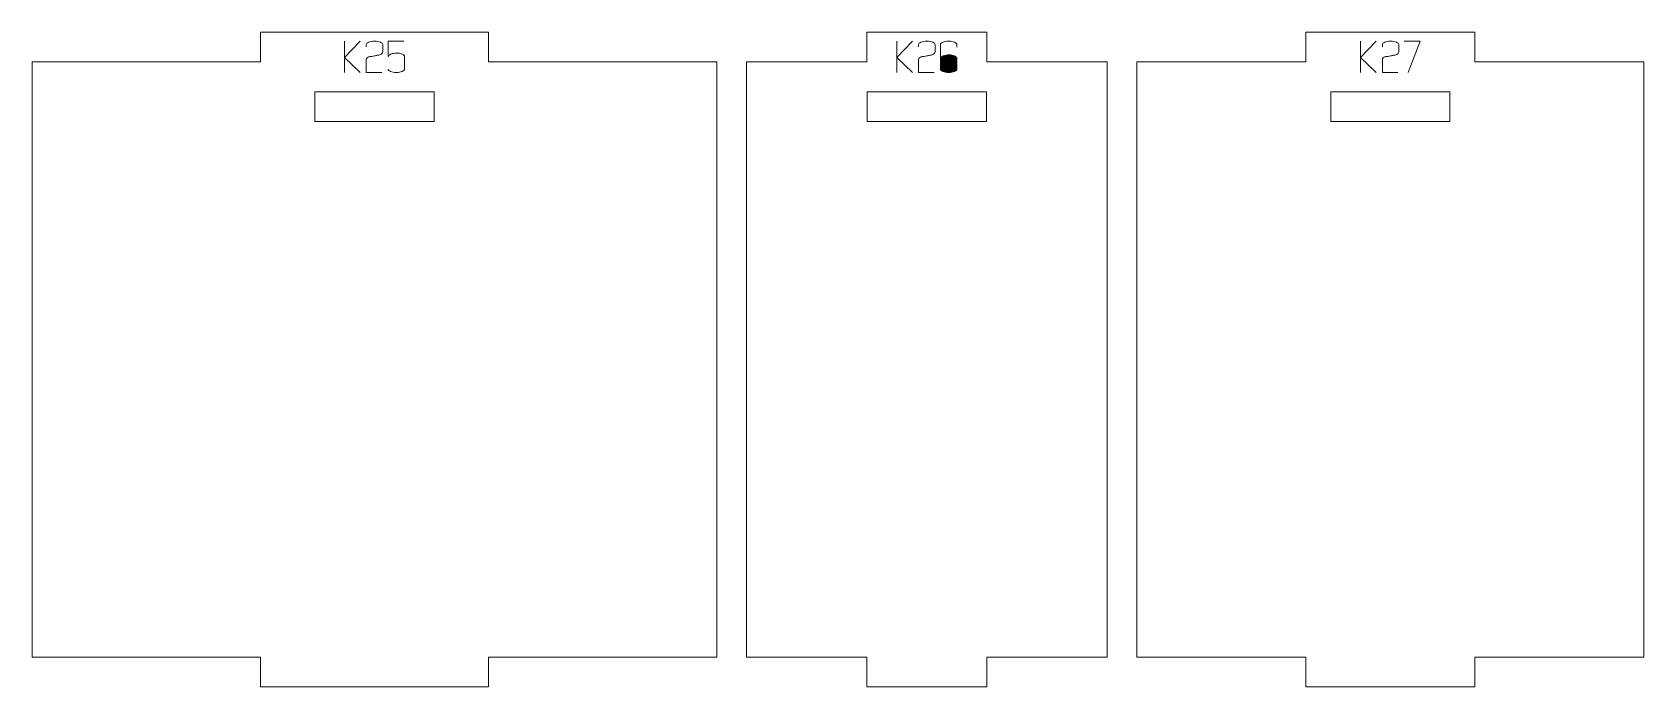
# Model space of a CAD drawing. Header units: centimetres. Extents: x -250 to 250, y -508 to 508.
# Drawn here: x -79.85 to -63.61, y -341.29 to -334.69 of the extents above; entities that cross this region are included whole.
import ezdxf

# ---------------------------------------------------------------- set-up
doc = ezdxf.new("R2010")
doc.units = ezdxf.units.CM
doc.header["$MEASUREMENT"] = 0
doc.layers.add('Capa 1', color=7, linetype='Continuous')

msp = doc.modelspace()

# ---------------------------------------------------------------- hatches: boundary and pattern name
at = {"layer": 'Capa 1', "true_color": 0x3e4095}
h = msp.add_hatch(color=175, dxfattribs=at)
edge = h.paths.add_edge_path()
edge.add_spline(control_points=[(-76.54874, -335.09462), (-76.54874, -335.09462), (-76.70742, -334.94282), (-76.70742, -334.94282), (-76.70742, -334.94282), (-76.70742, -335.09462), (-76.70742, -335.09462), (-76.70742, -335.09462), (-76.70742, -334.77818), (-76.70742, -334.77818), (-76.70742, -334.77818), (-76.70742, -334.94282), (-76.70742, -334.94282), (-76.70742, -334.94282), (-76.54874, -334.77818), (-76.54874, -334.77818), (-76.54874, -334.77818), (-76.70742, -334.94282), (-76.70742, -334.94282), (-76.70742, -334.94282), (-76.54874, -335.09462), (-76.54874, -335.09462)], knot_values=[0, 0, 0, 0, 0.14285714, 0.14285714, 0.14285714, 0.28571429, 0.28571429, 0.28571429, 0.42857143, 0.42857143, 0.42857143, 0.57142857, 0.57142857, 0.57142857, 0.71428571, 0.71428571, 0.71428571, 0.85714286, 0.85714286, 0.85714286, 1, 1, 1, 1], degree=3, periodic=1)
h = msp.add_hatch(color=175, dxfattribs=at)
edge = h.paths.add_edge_path()
edge.add_spline(control_points=[(-76.48775, -335.09462), (-76.48775, -335.09462), (-76.48775, -334.96208), (-76.48775, -334.96208), (-76.48683, -334.95016), (-76.47598, -334.94099), (-76.45519, -334.93457), (-76.44663, -334.93395), (-76.43845, -334.93296), (-76.43065, -334.93158), (-76.42286, -334.93021), (-76.41498, -334.92876), (-76.40703, -334.92723), (-76.39236, -334.92478), (-76.38112, -334.92279), (-76.37333, -334.92127), (-76.36553, -334.91974), (-76.35796, -334.91775), (-76.35062, -334.9153), (-76.33167, -334.90827), (-76.32219, -334.89925), (-76.32219, -334.88825), (-76.32219, -334.88825), (-76.32219, -334.81349), (-76.32219, -334.81349), (-76.32219, -334.80371), (-76.33006, -334.79538), (-76.34581, -334.7885), (-76.36155, -334.78162), (-76.3812, -334.77818), (-76.40474, -334.77818), (-76.42828, -334.77818), (-76.44793, -334.78162), (-76.46367, -334.7885), (-76.47942, -334.79538), (-76.48729, -334.80371), (-76.48729, -334.81349), (-76.48729, -334.81349), (-76.48729, -334.83596), (-76.48729, -334.83596), (-76.48729, -334.83596), (-76.48729, -334.81349), (-76.48729, -334.81349), (-76.48729, -334.80371), (-76.47942, -334.79538), (-76.46367, -334.7885), (-76.44793, -334.78162), (-76.42828, -334.77818), (-76.40474, -334.77818), (-76.3812, -334.77818), (-76.36155, -334.78162), (-76.34581, -334.7885), (-76.33006, -334.79538), (-76.32219, -334.80371), (-76.32219, -334.81349), (-76.32219, -334.81349), (-76.32219, -334.88825), (-76.32219, -334.88825), (-76.32219, -334.89925), (-76.33167, -334.90827), (-76.35062, -334.9153), (-76.35796, -334.91775), (-76.36553, -334.91974), (-76.37333, -334.92127), (-76.38112, -334.92279), (-76.39236, -334.92478), (-76.40703, -334.92723), (-76.41498, -334.92876), (-76.42286, -334.93021), (-76.43065, -334.93158), (-76.43845, -334.93296), (-76.44663, -334.93395), (-76.45519, -334.93457), (-76.47598, -334.94099), (-76.48683, -334.95016), (-76.48775, -334.96208), (-76.48775, -334.96208), (-76.48775, -335.09462), (-76.48775, -335.09462), (-76.48775, -335.09462), (-76.3309, -335.09462), (-76.3309, -335.09462), (-76.3309, -335.09462), (-76.48775, -335.09462), (-76.48775, -335.09462)], knot_values=[0, 0, 0, 0, 0.03571429, 0.03571429, 0.03571429, 0.07142857, 0.07142857, 0.07142857, 0.10714286, 0.10714286, 0.10714286, 0.14285714, 0.14285714, 0.14285714, 0.17857143, 0.17857143, 0.17857143, 0.21428571, 0.21428571, 0.21428571, 0.25, 0.25, 0.25, 0.28571429, 0.28571429, 0.28571429, 0.32142857, 0.32142857, 0.32142857, 0.35714286, 0.35714286, 0.35714286, 0.39285714, 0.39285714, 0.39285714, 0.42857143, 0.42857143, 0.42857143, 0.46428571, 0.46428571, 0.46428571, 0.5, 0.5, 0.5, 0.53571429, 0.53571429, 0.53571429, 0.57142857, 0.57142857, 0.57142857, 0.60714286, 0.60714286, 0.60714286, 0.64285714, 0.64285714, 0.64285714, 0.67857143, 0.67857143, 0.67857143, 0.71428571, 0.71428571, 0.71428571, 0.75, 0.75, 0.75, 0.78571429, 0.78571429, 0.78571429, 0.82142857, 0.82142857, 0.82142857, 0.85714286, 0.85714286, 0.85714286, 0.89285714, 0.89285714, 0.89285714, 0.92857143, 0.92857143, 0.92857143, 0.96428571, 0.96428571, 0.96428571, 1, 1, 1, 1], degree=3, periodic=1)
h = msp.add_hatch(color=175, dxfattribs=at)
edge = h.paths.add_edge_path()
edge.add_spline(control_points=[(-76.18461, -335.09462), (-76.20815, -335.09462), (-76.2278, -335.09118), (-76.24354, -335.0843), (-76.25929, -335.07742), (-76.26716, -335.06909), (-76.26716, -335.05931), (-76.26716, -335.06909), (-76.25929, -335.07742), (-76.24354, -335.0843), (-76.2278, -335.09118), (-76.20815, -335.09462), (-76.18461, -335.09462), (-76.16107, -335.09462), (-76.14142, -335.09118), (-76.12568, -335.0843), (-76.10993, -335.07742), (-76.10206, -335.06909), (-76.10206, -335.05931), (-76.10206, -335.05931), (-76.10206, -334.93365), (-76.10206, -334.93365), (-76.10206, -334.92386), (-76.10993, -334.91553), (-76.12568, -334.90865), (-76.14142, -334.90177), (-76.16107, -334.89833), (-76.18461, -334.89833), (-76.20601, -334.90017), (-76.22252, -334.90262), (-76.23414, -334.90567), (-76.24576, -334.90873), (-76.25676, -334.91806), (-76.26716, -334.93365), (-76.26716, -334.93365), (-76.26716, -334.77818), (-76.26716, -334.77818), (-76.26716, -334.77818), (-76.10756, -334.77818), (-76.10756, -334.77818), (-76.10756, -334.77818), (-76.26716, -334.77818), (-76.26716, -334.77818), (-76.26716, -334.77818), (-76.26716, -334.93365), (-76.26716, -334.93365), (-76.25676, -334.91806), (-76.24576, -334.90873), (-76.23414, -334.90567), (-76.22252, -334.90262), (-76.20601, -334.90017), (-76.18461, -334.89833), (-76.16107, -334.89833), (-76.14142, -334.90177), (-76.12568, -334.90865), (-76.10993, -334.91553), (-76.10206, -334.92386), (-76.10206, -334.93365), (-76.10206, -334.93365), (-76.10206, -335.05931), (-76.10206, -335.05931), (-76.10206, -335.06909), (-76.10993, -335.07742), (-76.12568, -335.0843), (-76.14142, -335.09118), (-76.16107, -335.09462), (-76.18461, -335.09462)], knot_values=[0, 0, 0, 0, 0.04545455, 0.04545455, 0.04545455, 0.09090909, 0.09090909, 0.09090909, 0.13636364, 0.13636364, 0.13636364, 0.18181818, 0.18181818, 0.18181818, 0.22727273, 0.22727273, 0.22727273, 0.27272727, 0.27272727, 0.27272727, 0.31818182, 0.31818182, 0.31818182, 0.36363636, 0.36363636, 0.36363636, 0.40909091, 0.40909091, 0.40909091, 0.45454545, 0.45454545, 0.45454545, 0.5, 0.5, 0.5, 0.54545455, 0.54545455, 0.54545455, 0.59090909, 0.59090909, 0.59090909, 0.63636364, 0.63636364, 0.63636364, 0.68181818, 0.68181818, 0.68181818, 0.72727273, 0.72727273, 0.72727273, 0.77272727, 0.77272727, 0.77272727, 0.81818182, 0.81818182, 0.81818182, 0.86363636, 0.86363636, 0.86363636, 0.90909091, 0.90909091, 0.90909091, 0.95454545, 0.95454545, 0.95454545, 1, 1, 1, 1], degree=3, periodic=1)
h = msp.add_hatch(color=175, dxfattribs=at)
edge = h.paths.add_edge_path()
edge.add_spline(control_points=[(-70.98279, -335.09462), (-70.98279, -335.09462), (-71.14147, -334.94282), (-71.14147, -334.94282), (-71.14147, -334.94282), (-71.14147, -335.09462), (-71.14147, -335.09462), (-71.14147, -335.09462), (-71.14147, -334.77818), (-71.14147, -334.77818), (-71.14147, -334.77818), (-71.14147, -334.94282), (-71.14147, -334.94282), (-71.14147, -334.94282), (-70.98279, -334.77818), (-70.98279, -334.77818), (-70.98279, -334.77818), (-71.14147, -334.94282), (-71.14147, -334.94282), (-71.14147, -334.94282), (-70.98279, -335.09462), (-70.98279, -335.09462)], knot_values=[0, 0, 0, 0, 0.14285714, 0.14285714, 0.14285714, 0.28571429, 0.28571429, 0.28571429, 0.42857143, 0.42857143, 0.42857143, 0.57142857, 0.57142857, 0.57142857, 0.71428571, 0.71428571, 0.71428571, 0.85714286, 0.85714286, 0.85714286, 1, 1, 1, 1], degree=3, periodic=1)
h = msp.add_hatch(color=175, dxfattribs=at)
edge = h.paths.add_edge_path()
edge.add_spline(control_points=[(-70.9218, -335.09462), (-70.9218, -335.09462), (-70.9218, -334.96208), (-70.9218, -334.96208), (-70.92088, -334.95016), (-70.91003, -334.94099), (-70.88924, -334.93457), (-70.88068, -334.93395), (-70.8725, -334.93296), (-70.8647, -334.93158), (-70.85691, -334.93021), (-70.84903, -334.92876), (-70.84108, -334.92723), (-70.82641, -334.92478), (-70.81517, -334.92279), (-70.80738, -334.92127), (-70.79958, -334.91974), (-70.79201, -334.91775), (-70.78467, -334.9153), (-70.76572, -334.90827), (-70.75624, -334.89925), (-70.75624, -334.88825), (-70.75624, -334.88825), (-70.75624, -334.81349), (-70.75624, -334.81349), (-70.75624, -334.80371), (-70.76411, -334.79538), (-70.77986, -334.7885), (-70.7956, -334.78162), (-70.81525, -334.77818), (-70.83879, -334.77818), (-70.86233, -334.77818), (-70.88198, -334.78162), (-70.89772, -334.7885), (-70.91347, -334.79538), (-70.92134, -334.80371), (-70.92134, -334.81349), (-70.92134, -334.81349), (-70.92134, -334.83596), (-70.92134, -334.83596), (-70.92134, -334.83596), (-70.92134, -334.81349), (-70.92134, -334.81349), (-70.92134, -334.80371), (-70.91347, -334.79538), (-70.89772, -334.7885), (-70.88198, -334.78162), (-70.86233, -334.77818), (-70.83879, -334.77818), (-70.81525, -334.77818), (-70.7956, -334.78162), (-70.77986, -334.7885), (-70.76411, -334.79538), (-70.75624, -334.80371), (-70.75624, -334.81349), (-70.75624, -334.81349), (-70.75624, -334.88825), (-70.75624, -334.88825), (-70.75624, -334.89925), (-70.76572, -334.90827), (-70.78467, -334.9153), (-70.79201, -334.91775), (-70.79958, -334.91974), (-70.80738, -334.92127), (-70.81517, -334.92279), (-70.82641, -334.92478), (-70.84108, -334.92723), (-70.84903, -334.92876), (-70.85691, -334.93021), (-70.8647, -334.93158), (-70.8725, -334.93296), (-70.88068, -334.93395), (-70.88924, -334.93457), (-70.91003, -334.94099), (-70.92088, -334.95016), (-70.9218, -334.96208), (-70.9218, -334.96208), (-70.9218, -335.09462), (-70.9218, -335.09462), (-70.9218, -335.09462), (-70.76495, -335.09462), (-70.76495, -335.09462), (-70.76495, -335.09462), (-70.9218, -335.09462), (-70.9218, -335.09462)], knot_values=[0, 0, 0, 0, 0.03571429, 0.03571429, 0.03571429, 0.07142857, 0.07142857, 0.07142857, 0.10714286, 0.10714286, 0.10714286, 0.14285714, 0.14285714, 0.14285714, 0.17857143, 0.17857143, 0.17857143, 0.21428571, 0.21428571, 0.21428571, 0.25, 0.25, 0.25, 0.28571429, 0.28571429, 0.28571429, 0.32142857, 0.32142857, 0.32142857, 0.35714286, 0.35714286, 0.35714286, 0.39285714, 0.39285714, 0.39285714, 0.42857143, 0.42857143, 0.42857143, 0.46428571, 0.46428571, 0.46428571, 0.5, 0.5, 0.5, 0.53571429, 0.53571429, 0.53571429, 0.57142857, 0.57142857, 0.57142857, 0.60714286, 0.60714286, 0.60714286, 0.64285714, 0.64285714, 0.64285714, 0.67857143, 0.67857143, 0.67857143, 0.71428571, 0.71428571, 0.71428571, 0.75, 0.75, 0.75, 0.78571429, 0.78571429, 0.78571429, 0.82142857, 0.82142857, 0.82142857, 0.85714286, 0.85714286, 0.85714286, 0.89285714, 0.89285714, 0.89285714, 0.92857143, 0.92857143, 0.92857143, 0.96428571, 0.96428571, 0.96428571, 1, 1, 1, 1], degree=3, periodic=1)
h = msp.add_hatch(color=175, dxfattribs=at)
edge = h.paths.add_edge_path()
edge.add_spline(control_points=[(-70.61866, -335.09462), (-70.6422, -335.09462), (-70.66185, -335.09118), (-70.67759, -335.0843), (-70.69334, -335.07742), (-70.70121, -335.06909), (-70.70121, -335.05931), (-70.70121, -335.05931), (-70.70121, -334.95245), (-70.70121, -334.95245), (-70.70121, -334.95245), (-70.70121, -334.81349), (-70.70121, -334.81349), (-70.70121, -334.80371), (-70.69334, -334.79538), (-70.67759, -334.7885), (-70.66185, -334.78162), (-70.6422, -334.77818), (-70.61866, -334.77818), (-70.59512, -334.77818), (-70.57547, -334.78162), (-70.55973, -334.7885), (-70.54398, -334.79538), (-70.53611, -334.80371), (-70.53611, -334.81349), (-70.53611, -334.81349), (-70.53611, -334.83917), (-70.53611, -334.83917), (-70.53611, -334.83917), (-70.53611, -334.81349), (-70.53611, -334.81349), (-70.53611, -334.80371), (-70.54398, -334.79538), (-70.55973, -334.7885), (-70.57547, -334.78162), (-70.59512, -334.77818), (-70.61866, -334.77818), (-70.6422, -334.77818), (-70.66185, -334.78162), (-70.67759, -334.7885), (-70.69334, -334.79538), (-70.70121, -334.80371), (-70.70121, -334.81349), (-70.70121, -334.81349), (-70.70121, -334.95245), (-70.70121, -334.95245), (-70.70121, -334.94328), (-70.69166, -334.9351), (-70.67255, -334.92792), (-70.65344, -334.92073), (-70.63548, -334.91714), (-70.61866, -334.91714), (-70.59512, -334.91714), (-70.57547, -334.92058), (-70.55973, -334.92746), (-70.54398, -334.93434), (-70.53611, -334.94267), (-70.53611, -334.95245), (-70.53611, -334.95245), (-70.53611, -335.05931), (-70.53611, -335.05931), (-70.53611, -335.06909), (-70.54398, -335.07742), (-70.55973, -335.0843), (-70.57547, -335.09118), (-70.59512, -335.09462), (-70.61866, -335.09462)], knot_values=[0, 0, 0, 0, 0.04545455, 0.04545455, 0.04545455, 0.09090909, 0.09090909, 0.09090909, 0.13636364, 0.13636364, 0.13636364, 0.18181818, 0.18181818, 0.18181818, 0.22727273, 0.22727273, 0.22727273, 0.27272727, 0.27272727, 0.27272727, 0.31818182, 0.31818182, 0.31818182, 0.36363636, 0.36363636, 0.36363636, 0.40909091, 0.40909091, 0.40909091, 0.45454545, 0.45454545, 0.45454545, 0.5, 0.5, 0.5, 0.54545455, 0.54545455, 0.54545455, 0.59090909, 0.59090909, 0.59090909, 0.63636364, 0.63636364, 0.63636364, 0.68181818, 0.68181818, 0.68181818, 0.72727273, 0.72727273, 0.72727273, 0.77272727, 0.77272727, 0.77272727, 0.81818182, 0.81818182, 0.81818182, 0.86363636, 0.86363636, 0.86363636, 0.90909091, 0.90909091, 0.90909091, 0.95454545, 0.95454545, 0.95454545, 1, 1, 1, 1], degree=3, periodic=1)
h = msp.add_hatch(color=175, dxfattribs=at)
edge = h.paths.add_edge_path()
edge.add_spline(control_points=[(-66.30918, -335.09462), (-66.30918, -335.09462), (-66.46786, -334.94282), (-66.46786, -334.94282), (-66.46786, -334.94282), (-66.46786, -335.09462), (-66.46786, -335.09462), (-66.46786, -335.09462), (-66.46786, -334.77818), (-66.46786, -334.77818), (-66.46786, -334.77818), (-66.46786, -334.94282), (-66.46786, -334.94282), (-66.46786, -334.94282), (-66.30918, -334.77818), (-66.30918, -334.77818), (-66.30918, -334.77818), (-66.46786, -334.94282), (-66.46786, -334.94282), (-66.46786, -334.94282), (-66.30918, -335.09462), (-66.30918, -335.09462)], knot_values=[0, 0, 0, 0, 0.14285714, 0.14285714, 0.14285714, 0.28571429, 0.28571429, 0.28571429, 0.42857143, 0.42857143, 0.42857143, 0.57142857, 0.57142857, 0.57142857, 0.71428571, 0.71428571, 0.71428571, 0.85714286, 0.85714286, 0.85714286, 1, 1, 1, 1], degree=3, periodic=1)
h = msp.add_hatch(color=175, dxfattribs=at)
edge = h.paths.add_edge_path()
edge.add_spline(control_points=[(-66.24819, -335.09462), (-66.24819, -335.09462), (-66.24819, -334.96208), (-66.24819, -334.96208), (-66.24727, -334.95016), (-66.23642, -334.94099), (-66.21563, -334.93457), (-66.20707, -334.93395), (-66.19889, -334.93296), (-66.19109, -334.93158), (-66.1833, -334.93021), (-66.17542, -334.92876), (-66.16747, -334.92723), (-66.1528, -334.92478), (-66.14156, -334.92279), (-66.13377, -334.92127), (-66.12597, -334.91974), (-66.1184, -334.91775), (-66.11106, -334.9153), (-66.09211, -334.90827), (-66.08263, -334.89925), (-66.08263, -334.88825), (-66.08263, -334.88825), (-66.08263, -334.81349), (-66.08263, -334.81349), (-66.08263, -334.80371), (-66.0905, -334.79538), (-66.10625, -334.7885), (-66.12199, -334.78162), (-66.14164, -334.77818), (-66.16518, -334.77818), (-66.18872, -334.77818), (-66.20837, -334.78162), (-66.22411, -334.7885), (-66.23986, -334.79538), (-66.24773, -334.80371), (-66.24773, -334.81349), (-66.24773, -334.81349), (-66.24773, -334.83596), (-66.24773, -334.83596), (-66.24773, -334.83596), (-66.24773, -334.81349), (-66.24773, -334.81349), (-66.24773, -334.80371), (-66.23986, -334.79538), (-66.22411, -334.7885), (-66.20837, -334.78162), (-66.18872, -334.77818), (-66.16518, -334.77818), (-66.14164, -334.77818), (-66.12199, -334.78162), (-66.10625, -334.7885), (-66.0905, -334.79538), (-66.08263, -334.80371), (-66.08263, -334.81349), (-66.08263, -334.81349), (-66.08263, -334.88825), (-66.08263, -334.88825), (-66.08263, -334.89925), (-66.09211, -334.90827), (-66.11106, -334.9153), (-66.1184, -334.91775), (-66.12597, -334.91974), (-66.13377, -334.92127), (-66.14156, -334.92279), (-66.1528, -334.92478), (-66.16747, -334.92723), (-66.17542, -334.92876), (-66.1833, -334.93021), (-66.19109, -334.93158), (-66.19889, -334.93296), (-66.20707, -334.93395), (-66.21563, -334.93457), (-66.23642, -334.94099), (-66.24727, -334.95016), (-66.24819, -334.96208), (-66.24819, -334.96208), (-66.24819, -335.09462), (-66.24819, -335.09462), (-66.24819, -335.09462), (-66.09134, -335.09462), (-66.09134, -335.09462), (-66.09134, -335.09462), (-66.24819, -335.09462), (-66.24819, -335.09462)], knot_values=[0, 0, 0, 0, 0.03571429, 0.03571429, 0.03571429, 0.07142857, 0.07142857, 0.07142857, 0.10714286, 0.10714286, 0.10714286, 0.14285714, 0.14285714, 0.14285714, 0.17857143, 0.17857143, 0.17857143, 0.21428571, 0.21428571, 0.21428571, 0.25, 0.25, 0.25, 0.28571429, 0.28571429, 0.28571429, 0.32142857, 0.32142857, 0.32142857, 0.35714286, 0.35714286, 0.35714286, 0.39285714, 0.39285714, 0.39285714, 0.42857143, 0.42857143, 0.42857143, 0.46428571, 0.46428571, 0.46428571, 0.5, 0.5, 0.5, 0.53571429, 0.53571429, 0.53571429, 0.57142857, 0.57142857, 0.57142857, 0.60714286, 0.60714286, 0.60714286, 0.64285714, 0.64285714, 0.64285714, 0.67857143, 0.67857143, 0.67857143, 0.71428571, 0.71428571, 0.71428571, 0.75, 0.75, 0.75, 0.78571429, 0.78571429, 0.78571429, 0.82142857, 0.82142857, 0.82142857, 0.85714286, 0.85714286, 0.85714286, 0.89285714, 0.89285714, 0.89285714, 0.92857143, 0.92857143, 0.92857143, 0.96428571, 0.96428571, 0.96428571, 1, 1, 1, 1], degree=3, periodic=1)
h = msp.add_hatch(color=175, dxfattribs=at)
edge = h.paths.add_edge_path()
edge.add_spline(control_points=[(-65.98908, -335.09462), (-65.98908, -335.09462), (-65.868, -334.77818), (-65.868, -334.77818), (-65.868, -334.77818), (-66.0276, -334.77818), (-66.0276, -334.77818), (-66.0276, -334.77818), (-65.868, -334.77818), (-65.868, -334.77818), (-65.868, -334.77818), (-65.98908, -335.09462), (-65.98908, -335.09462)], knot_values=[0, 0, 0, 0, 0.25, 0.25, 0.25, 0.5, 0.5, 0.5, 0.75, 0.75, 0.75, 1, 1, 1, 1], degree=3, periodic=1)
h = msp.add_hatch(color=175, dxfattribs=at)
edge = h.paths.add_edge_path()
edge.add_spline(control_points=[(-70.70121, -335.05931), (-70.70121, -335.06909), (-70.69334, -335.07742), (-70.67759, -335.0843), (-70.66185, -335.09118), (-70.6422, -335.09462), (-70.61866, -335.09462), (-70.59512, -335.09462), (-70.57547, -335.09118), (-70.55973, -335.0843), (-70.54398, -335.07742), (-70.53611, -335.06909), (-70.53611, -335.05931), (-70.53611, -335.05931), (-70.53611, -334.95245), (-70.53611, -334.95245), (-70.53611, -334.94267), (-70.54398, -334.93434), (-70.55973, -334.92746), (-70.57547, -334.92058), (-70.59512, -334.91714), (-70.61866, -334.91714), (-70.63548, -334.91714), (-70.65344, -334.92073), (-70.67255, -334.92792), (-70.69166, -334.9351), (-70.70121, -334.94328), (-70.70121, -334.95245), (-70.70121, -334.95245), (-70.70121, -335.05931), (-70.70121, -335.05931)], knot_values=[0, 0, 0, 0, 0.1, 0.1, 0.1, 0.2, 0.2, 0.2, 0.3, 0.3, 0.3, 0.4, 0.4, 0.4, 0.5, 0.5, 0.5, 0.6, 0.6, 0.6, 0.7, 0.7, 0.7, 0.8, 0.8, 0.8, 0.9, 0.9, 0.9, 1, 1, 1, 1], degree=3, periodic=1)

# ---------------------------------------------------------------- linework, layer by layer
at = {"layer": 'Capa 1', "color": 240, "lineweight": 9}
for points, knots in [([(-79.85398, -334.98822), (-79.85398, -334.98822), (-79.85398, -340.98822), (-79.85398, -340.98822), (-79.85398, -340.98822), (-77.55448, -340.98822), (-77.55448, -340.98822), (-77.55448, -340.98822), (-77.55448, -341.28822), (-77.55448, -341.28822), (-77.55448, -341.28822), (-75.25499, -341.28822), (-75.25499, -341.28822), (-75.25499, -341.28822), (-75.25499, -340.98822), (-75.25499, -340.98822), (-75.25499, -340.98822), (-72.95549, -340.98822), (-72.95549, -340.98822), (-72.95549, -340.98822), (-72.95549, -334.98822), (-72.95549, -334.98822), (-72.95549, -334.98822), (-75.25499, -334.98822), (-75.25499, -334.98822), (-75.25499, -334.98822), (-75.25499, -334.68822), (-75.25499, -334.68822), (-75.25499, -334.68822), (-77.55448, -334.68822), (-77.55448, -334.68822), (-77.55448, -334.68822), (-77.55448, -334.98822), (-77.55448, -334.98822), (-77.55448, -334.98822), (-79.85398, -334.98822), (-79.85398, -334.98822)], [0, 0, 0, 0, 0.08333333, 0.08333333, 0.08333333, 0.16666667, 0.16666667, 0.16666667, 0.25, 0.25, 0.25, 0.33333333, 0.33333333, 0.33333333, 0.41666667, 0.41666667, 0.41666667, 0.5, 0.5, 0.5, 0.58333333, 0.58333333, 0.58333333, 0.66666667, 0.66666667, 0.66666667, 0.75, 0.75, 0.75, 0.83333333, 0.83333333, 0.83333333, 0.91666667, 0.91666667, 0.91666667, 1, 1, 1, 1]), ([(-72.65549, -334.98822), (-72.65549, -334.98822), (-72.65549, -340.98822), (-72.65549, -340.98822), (-72.65549, -340.98822), (-71.44435, -340.98822), (-71.44435, -340.98822), (-71.44435, -340.98822), (-71.44435, -341.28822), (-71.44435, -341.28822), (-71.44435, -341.28822), (-70.23322, -341.28822), (-70.23322, -341.28822), (-70.23322, -341.28822), (-70.23322, -340.98822), (-70.23322, -340.98822), (-70.23322, -340.98822), (-69.02208, -340.98822), (-69.02208, -340.98822), (-69.02208, -340.98822), (-69.02208, -334.98822), (-69.02208, -334.98822), (-69.02208, -334.98822), (-70.23322, -334.98822), (-70.23322, -334.98822), (-70.23322, -334.98822), (-70.23322, -334.68822), (-70.23322, -334.68822), (-70.23322, -334.68822), (-71.44435, -334.68822), (-71.44435, -334.68822), (-71.44435, -334.68822), (-71.44435, -334.98822), (-71.44435, -334.98822), (-71.44435, -334.98822), (-72.65549, -334.98822), (-72.65549, -334.98822)], [0, 0, 0, 0, 0.08333333, 0.08333333, 0.08333333, 0.16666667, 0.16666667, 0.16666667, 0.25, 0.25, 0.25, 0.33333333, 0.33333333, 0.33333333, 0.41666667, 0.41666667, 0.41666667, 0.5, 0.5, 0.5, 0.58333333, 0.58333333, 0.58333333, 0.66666667, 0.66666667, 0.66666667, 0.75, 0.75, 0.75, 0.83333333, 0.83333333, 0.83333333, 0.91666667, 0.91666667, 0.91666667, 1, 1, 1, 1]), ([(-68.72208, -334.98822), (-68.72208, -334.98822), (-68.72208, -340.98822), (-68.72208, -340.98822), (-68.72208, -340.98822), (-67.01931, -340.98822), (-67.01931, -340.98822), (-67.01931, -340.98822), (-67.01931, -341.28822), (-67.01931, -341.28822), (-67.01931, -341.28822), (-65.31654, -341.28822), (-65.31654, -341.28822), (-65.31654, -341.28822), (-65.31654, -340.98822), (-65.31654, -340.98822), (-65.31654, -340.98822), (-63.61378, -340.98822), (-63.61378, -340.98822), (-63.61378, -340.98822), (-63.61378, -334.98822), (-63.61378, -334.98822), (-63.61378, -334.98822), (-65.31654, -334.98822), (-65.31654, -334.98822), (-65.31654, -334.98822), (-65.31654, -334.68822), (-65.31654, -334.68822), (-65.31654, -334.68822), (-67.01931, -334.68822), (-67.01931, -334.68822), (-67.01931, -334.68822), (-67.01931, -334.98822), (-67.01931, -334.98822), (-67.01931, -334.98822), (-68.72208, -334.98822), (-68.72208, -334.98822)], [0, 0, 0, 0, 0.08333333, 0.08333333, 0.08333333, 0.16666667, 0.16666667, 0.16666667, 0.25, 0.25, 0.25, 0.33333333, 0.33333333, 0.33333333, 0.41666667, 0.41666667, 0.41666667, 0.5, 0.5, 0.5, 0.58333333, 0.58333333, 0.58333333, 0.66666667, 0.66666667, 0.66666667, 0.75, 0.75, 0.75, 0.83333333, 0.83333333, 0.83333333, 0.91666667, 0.91666667, 0.91666667, 1, 1, 1, 1]), ([(-77.00473, -335.58835), (-77.00473, -335.58835), (-75.80473, -335.58835), (-75.80473, -335.58835), (-75.80473, -335.58835), (-75.80473, -335.28835), (-75.80473, -335.28835), (-75.80473, -335.28835), (-77.00473, -335.28835), (-77.00473, -335.28835), (-77.00473, -335.28835), (-77.00473, -335.58835), (-77.00473, -335.58835)], [0, 0, 0, 0, 0.25, 0.25, 0.25, 0.5, 0.5, 0.5, 0.75, 0.75, 0.75, 1, 1, 1, 1]), ([(-71.43878, -335.58835), (-71.43878, -335.58835), (-70.23878, -335.58835), (-70.23878, -335.58835), (-70.23878, -335.58835), (-70.23878, -335.28835), (-70.23878, -335.28835), (-70.23878, -335.28835), (-71.43878, -335.28835), (-71.43878, -335.28835), (-71.43878, -335.28835), (-71.43878, -335.58835), (-71.43878, -335.58835)], [0, 0, 0, 0, 0.25, 0.25, 0.25, 0.5, 0.5, 0.5, 0.75, 0.75, 0.75, 1, 1, 1, 1]), ([(-66.76793, -335.58835), (-66.76793, -335.58835), (-65.56793, -335.58835), (-65.56793, -335.58835), (-65.56793, -335.58835), (-65.56793, -335.28835), (-65.56793, -335.28835), (-65.56793, -335.28835), (-66.76793, -335.28835), (-66.76793, -335.28835), (-66.76793, -335.28835), (-66.76793, -335.58835), (-66.76793, -335.58835)], [0, 0, 0, 0, 0.25, 0.25, 0.25, 0.5, 0.5, 0.5, 0.75, 0.75, 0.75, 1, 1, 1, 1])]:
    msp.add_open_spline(points, degree=3, knots=knots, dxfattribs=at)
at = {"layer": 'Capa 1', "color": 114, "lineweight": 9}
for points, knots in [([(-76.54874, -335.09462), (-76.54874, -335.09462), (-76.70742, -334.94282), (-76.70742, -334.94282), (-76.70742, -334.94282), (-76.70742, -335.09462), (-76.70742, -335.09462), (-76.70742, -335.09462), (-76.70742, -334.77818), (-76.70742, -334.77818), (-76.70742, -334.77818), (-76.70742, -334.94282), (-76.70742, -334.94282), (-76.70742, -334.94282), (-76.54874, -334.77818), (-76.54874, -334.77818), (-76.54874, -334.77818), (-76.70742, -334.94282), (-76.70742, -334.94282), (-76.70742, -334.94282), (-76.54874, -335.09462), (-76.54874, -335.09462)], [0, 0, 0, 0, 0.14285714, 0.14285714, 0.14285714, 0.28571429, 0.28571429, 0.28571429, 0.42857143, 0.42857143, 0.42857143, 0.57142857, 0.57142857, 0.57142857, 0.71428571, 0.71428571, 0.71428571, 0.85714286, 0.85714286, 0.85714286, 1, 1, 1, 1]), ([(-76.48775, -335.09462), (-76.48775, -335.09462), (-76.48775, -334.96208), (-76.48775, -334.96208), (-76.48683, -334.95016), (-76.47598, -334.94099), (-76.45519, -334.93457), (-76.44663, -334.93395), (-76.43845, -334.93296), (-76.43065, -334.93158), (-76.42286, -334.93021), (-76.41498, -334.92876), (-76.40703, -334.92723), (-76.39236, -334.92478), (-76.38112, -334.92279), (-76.37333, -334.92127), (-76.36553, -334.91974), (-76.35796, -334.91775), (-76.35062, -334.9153), (-76.33167, -334.90827), (-76.32219, -334.89925), (-76.32219, -334.88825), (-76.32219, -334.88825), (-76.32219, -334.81349), (-76.32219, -334.81349), (-76.32219, -334.80371), (-76.33006, -334.79538), (-76.34581, -334.7885), (-76.36155, -334.78162), (-76.3812, -334.77818), (-76.40474, -334.77818), (-76.42828, -334.77818), (-76.44793, -334.78162), (-76.46367, -334.7885), (-76.47942, -334.79538), (-76.48729, -334.80371), (-76.48729, -334.81349), (-76.48729, -334.81349), (-76.48729, -334.83596), (-76.48729, -334.83596), (-76.48729, -334.83596), (-76.48729, -334.81349), (-76.48729, -334.81349), (-76.48729, -334.80371), (-76.47942, -334.79538), (-76.46367, -334.7885), (-76.44793, -334.78162), (-76.42828, -334.77818), (-76.40474, -334.77818), (-76.3812, -334.77818), (-76.36155, -334.78162), (-76.34581, -334.7885), (-76.33006, -334.79538), (-76.32219, -334.80371), (-76.32219, -334.81349), (-76.32219, -334.81349), (-76.32219, -334.88825), (-76.32219, -334.88825), (-76.32219, -334.89925), (-76.33167, -334.90827), (-76.35062, -334.9153), (-76.35796, -334.91775), (-76.36553, -334.91974), (-76.37333, -334.92127), (-76.38112, -334.92279), (-76.39236, -334.92478), (-76.40703, -334.92723), (-76.41498, -334.92876), (-76.42286, -334.93021), (-76.43065, -334.93158), (-76.43845, -334.93296), (-76.44663, -334.93395), (-76.45519, -334.93457), (-76.47598, -334.94099), (-76.48683, -334.95016), (-76.48775, -334.96208), (-76.48775, -334.96208), (-76.48775, -335.09462), (-76.48775, -335.09462), (-76.48775, -335.09462), (-76.3309, -335.09462), (-76.3309, -335.09462), (-76.3309, -335.09462), (-76.48775, -335.09462), (-76.48775, -335.09462)], [0, 0, 0, 0, 0.03571429, 0.03571429, 0.03571429, 0.07142857, 0.07142857, 0.07142857, 0.10714286, 0.10714286, 0.10714286, 0.14285714, 0.14285714, 0.14285714, 0.17857143, 0.17857143, 0.17857143, 0.21428571, 0.21428571, 0.21428571, 0.25, 0.25, 0.25, 0.28571429, 0.28571429, 0.28571429, 0.32142857, 0.32142857, 0.32142857, 0.35714286, 0.35714286, 0.35714286, 0.39285714, 0.39285714, 0.39285714, 0.42857143, 0.42857143, 0.42857143, 0.46428571, 0.46428571, 0.46428571, 0.5, 0.5, 0.5, 0.53571429, 0.53571429, 0.53571429, 0.57142857, 0.57142857, 0.57142857, 0.60714286, 0.60714286, 0.60714286, 0.64285714, 0.64285714, 0.64285714, 0.67857143, 0.67857143, 0.67857143, 0.71428571, 0.71428571, 0.71428571, 0.75, 0.75, 0.75, 0.78571429, 0.78571429, 0.78571429, 0.82142857, 0.82142857, 0.82142857, 0.85714286, 0.85714286, 0.85714286, 0.89285714, 0.89285714, 0.89285714, 0.92857143, 0.92857143, 0.92857143, 0.96428571, 0.96428571, 0.96428571, 1, 1, 1, 1]), ([(-76.18461, -335.09462), (-76.20815, -335.09462), (-76.2278, -335.09118), (-76.24354, -335.0843), (-76.25929, -335.07742), (-76.26716, -335.06909), (-76.26716, -335.05931), (-76.26716, -335.06909), (-76.25929, -335.07742), (-76.24354, -335.0843), (-76.2278, -335.09118), (-76.20815, -335.09462), (-76.18461, -335.09462), (-76.16107, -335.09462), (-76.14142, -335.09118), (-76.12568, -335.0843), (-76.10993, -335.07742), (-76.10206, -335.06909), (-76.10206, -335.05931), (-76.10206, -335.05931), (-76.10206, -334.93365), (-76.10206, -334.93365), (-76.10206, -334.92386), (-76.10993, -334.91553), (-76.12568, -334.90865), (-76.14142, -334.90177), (-76.16107, -334.89833), (-76.18461, -334.89833), (-76.20601, -334.90017), (-76.22252, -334.90262), (-76.23414, -334.90567), (-76.24576, -334.90873), (-76.25676, -334.91806), (-76.26716, -334.93365), (-76.26716, -334.93365), (-76.26716, -334.77818), (-76.26716, -334.77818), (-76.26716, -334.77818), (-76.10756, -334.77818), (-76.10756, -334.77818), (-76.10756, -334.77818), (-76.26716, -334.77818), (-76.26716, -334.77818), (-76.26716, -334.77818), (-76.26716, -334.93365), (-76.26716, -334.93365), (-76.25676, -334.91806), (-76.24576, -334.90873), (-76.23414, -334.90567), (-76.22252, -334.90262), (-76.20601, -334.90017), (-76.18461, -334.89833), (-76.16107, -334.89833), (-76.14142, -334.90177), (-76.12568, -334.90865), (-76.10993, -334.91553), (-76.10206, -334.92386), (-76.10206, -334.93365), (-76.10206, -334.93365), (-76.10206, -335.05931), (-76.10206, -335.05931), (-76.10206, -335.06909), (-76.10993, -335.07742), (-76.12568, -335.0843), (-76.14142, -335.09118), (-76.16107, -335.09462), (-76.18461, -335.09462)], [0, 0, 0, 0, 0.04545455, 0.04545455, 0.04545455, 0.09090909, 0.09090909, 0.09090909, 0.13636364, 0.13636364, 0.13636364, 0.18181818, 0.18181818, 0.18181818, 0.22727273, 0.22727273, 0.22727273, 0.27272727, 0.27272727, 0.27272727, 0.31818182, 0.31818182, 0.31818182, 0.36363636, 0.36363636, 0.36363636, 0.40909091, 0.40909091, 0.40909091, 0.45454545, 0.45454545, 0.45454545, 0.5, 0.5, 0.5, 0.54545455, 0.54545455, 0.54545455, 0.59090909, 0.59090909, 0.59090909, 0.63636364, 0.63636364, 0.63636364, 0.68181818, 0.68181818, 0.68181818, 0.72727273, 0.72727273, 0.72727273, 0.77272727, 0.77272727, 0.77272727, 0.81818182, 0.81818182, 0.81818182, 0.86363636, 0.86363636, 0.86363636, 0.90909091, 0.90909091, 0.90909091, 0.95454545, 0.95454545, 0.95454545, 1, 1, 1, 1]), ([(-70.98279, -335.09462), (-70.98279, -335.09462), (-71.14147, -334.94282), (-71.14147, -334.94282), (-71.14147, -334.94282), (-71.14147, -335.09462), (-71.14147, -335.09462), (-71.14147, -335.09462), (-71.14147, -334.77818), (-71.14147, -334.77818), (-71.14147, -334.77818), (-71.14147, -334.94282), (-71.14147, -334.94282), (-71.14147, -334.94282), (-70.98279, -334.77818), (-70.98279, -334.77818), (-70.98279, -334.77818), (-71.14147, -334.94282), (-71.14147, -334.94282), (-71.14147, -334.94282), (-70.98279, -335.09462), (-70.98279, -335.09462)], [0, 0, 0, 0, 0.14285714, 0.14285714, 0.14285714, 0.28571429, 0.28571429, 0.28571429, 0.42857143, 0.42857143, 0.42857143, 0.57142857, 0.57142857, 0.57142857, 0.71428571, 0.71428571, 0.71428571, 0.85714286, 0.85714286, 0.85714286, 1, 1, 1, 1]), ([(-70.9218, -335.09462), (-70.9218, -335.09462), (-70.9218, -334.96208), (-70.9218, -334.96208), (-70.92088, -334.95016), (-70.91003, -334.94099), (-70.88924, -334.93457), (-70.88068, -334.93395), (-70.8725, -334.93296), (-70.8647, -334.93158), (-70.85691, -334.93021), (-70.84903, -334.92876), (-70.84108, -334.92723), (-70.82641, -334.92478), (-70.81517, -334.92279), (-70.80738, -334.92127), (-70.79958, -334.91974), (-70.79201, -334.91775), (-70.78467, -334.9153), (-70.76572, -334.90827), (-70.75624, -334.89925), (-70.75624, -334.88825), (-70.75624, -334.88825), (-70.75624, -334.81349), (-70.75624, -334.81349), (-70.75624, -334.80371), (-70.76411, -334.79538), (-70.77986, -334.7885), (-70.7956, -334.78162), (-70.81525, -334.77818), (-70.83879, -334.77818), (-70.86233, -334.77818), (-70.88198, -334.78162), (-70.89772, -334.7885), (-70.91347, -334.79538), (-70.92134, -334.80371), (-70.92134, -334.81349), (-70.92134, -334.81349), (-70.92134, -334.83596), (-70.92134, -334.83596), (-70.92134, -334.83596), (-70.92134, -334.81349), (-70.92134, -334.81349), (-70.92134, -334.80371), (-70.91347, -334.79538), (-70.89772, -334.7885), (-70.88198, -334.78162), (-70.86233, -334.77818), (-70.83879, -334.77818), (-70.81525, -334.77818), (-70.7956, -334.78162), (-70.77986, -334.7885), (-70.76411, -334.79538), (-70.75624, -334.80371), (-70.75624, -334.81349), (-70.75624, -334.81349), (-70.75624, -334.88825), (-70.75624, -334.88825), (-70.75624, -334.89925), (-70.76572, -334.90827), (-70.78467, -334.9153), (-70.79201, -334.91775), (-70.79958, -334.91974), (-70.80738, -334.92127), (-70.81517, -334.92279), (-70.82641, -334.92478), (-70.84108, -334.92723), (-70.84903, -334.92876), (-70.85691, -334.93021), (-70.8647, -334.93158), (-70.8725, -334.93296), (-70.88068, -334.93395), (-70.88924, -334.93457), (-70.91003, -334.94099), (-70.92088, -334.95016), (-70.9218, -334.96208), (-70.9218, -334.96208), (-70.9218, -335.09462), (-70.9218, -335.09462), (-70.9218, -335.09462), (-70.76495, -335.09462), (-70.76495, -335.09462), (-70.76495, -335.09462), (-70.9218, -335.09462), (-70.9218, -335.09462)], [0, 0, 0, 0, 0.03571429, 0.03571429, 0.03571429, 0.07142857, 0.07142857, 0.07142857, 0.10714286, 0.10714286, 0.10714286, 0.14285714, 0.14285714, 0.14285714, 0.17857143, 0.17857143, 0.17857143, 0.21428571, 0.21428571, 0.21428571, 0.25, 0.25, 0.25, 0.28571429, 0.28571429, 0.28571429, 0.32142857, 0.32142857, 0.32142857, 0.35714286, 0.35714286, 0.35714286, 0.39285714, 0.39285714, 0.39285714, 0.42857143, 0.42857143, 0.42857143, 0.46428571, 0.46428571, 0.46428571, 0.5, 0.5, 0.5, 0.53571429, 0.53571429, 0.53571429, 0.57142857, 0.57142857, 0.57142857, 0.60714286, 0.60714286, 0.60714286, 0.64285714, 0.64285714, 0.64285714, 0.67857143, 0.67857143, 0.67857143, 0.71428571, 0.71428571, 0.71428571, 0.75, 0.75, 0.75, 0.78571429, 0.78571429, 0.78571429, 0.82142857, 0.82142857, 0.82142857, 0.85714286, 0.85714286, 0.85714286, 0.89285714, 0.89285714, 0.89285714, 0.92857143, 0.92857143, 0.92857143, 0.96428571, 0.96428571, 0.96428571, 1, 1, 1, 1]), ([(-70.61866, -335.09462), (-70.6422, -335.09462), (-70.66185, -335.09118), (-70.67759, -335.0843), (-70.69334, -335.07742), (-70.70121, -335.06909), (-70.70121, -335.05931), (-70.70121, -335.05931), (-70.70121, -334.95245), (-70.70121, -334.95245), (-70.70121, -334.95245), (-70.70121, -334.81349), (-70.70121, -334.81349), (-70.70121, -334.80371), (-70.69334, -334.79538), (-70.67759, -334.7885), (-70.66185, -334.78162), (-70.6422, -334.77818), (-70.61866, -334.77818), (-70.59512, -334.77818), (-70.57547, -334.78162), (-70.55973, -334.7885), (-70.54398, -334.79538), (-70.53611, -334.80371), (-70.53611, -334.81349), (-70.53611, -334.81349), (-70.53611, -334.83917), (-70.53611, -334.83917), (-70.53611, -334.83917), (-70.53611, -334.81349), (-70.53611, -334.81349), (-70.53611, -334.80371), (-70.54398, -334.79538), (-70.55973, -334.7885), (-70.57547, -334.78162), (-70.59512, -334.77818), (-70.61866, -334.77818), (-70.6422, -334.77818), (-70.66185, -334.78162), (-70.67759, -334.7885), (-70.69334, -334.79538), (-70.70121, -334.80371), (-70.70121, -334.81349), (-70.70121, -334.81349), (-70.70121, -334.95245), (-70.70121, -334.95245), (-70.70121, -334.94328), (-70.69166, -334.9351), (-70.67255, -334.92792), (-70.65344, -334.92073), (-70.63548, -334.91714), (-70.61866, -334.91714), (-70.59512, -334.91714), (-70.57547, -334.92058), (-70.55973, -334.92746), (-70.54398, -334.93434), (-70.53611, -334.94267), (-70.53611, -334.95245), (-70.53611, -334.95245), (-70.53611, -335.05931), (-70.53611, -335.05931), (-70.53611, -335.06909), (-70.54398, -335.07742), (-70.55973, -335.0843), (-70.57547, -335.09118), (-70.59512, -335.09462), (-70.61866, -335.09462)], [0, 0, 0, 0, 0.04545455, 0.04545455, 0.04545455, 0.09090909, 0.09090909, 0.09090909, 0.13636364, 0.13636364, 0.13636364, 0.18181818, 0.18181818, 0.18181818, 0.22727273, 0.22727273, 0.22727273, 0.27272727, 0.27272727, 0.27272727, 0.31818182, 0.31818182, 0.31818182, 0.36363636, 0.36363636, 0.36363636, 0.40909091, 0.40909091, 0.40909091, 0.45454545, 0.45454545, 0.45454545, 0.5, 0.5, 0.5, 0.54545455, 0.54545455, 0.54545455, 0.59090909, 0.59090909, 0.59090909, 0.63636364, 0.63636364, 0.63636364, 0.68181818, 0.68181818, 0.68181818, 0.72727273, 0.72727273, 0.72727273, 0.77272727, 0.77272727, 0.77272727, 0.81818182, 0.81818182, 0.81818182, 0.86363636, 0.86363636, 0.86363636, 0.90909091, 0.90909091, 0.90909091, 0.95454545, 0.95454545, 0.95454545, 1, 1, 1, 1]), ([(-66.30918, -335.09462), (-66.30918, -335.09462), (-66.46786, -334.94282), (-66.46786, -334.94282), (-66.46786, -334.94282), (-66.46786, -335.09462), (-66.46786, -335.09462), (-66.46786, -335.09462), (-66.46786, -334.77818), (-66.46786, -334.77818), (-66.46786, -334.77818), (-66.46786, -334.94282), (-66.46786, -334.94282), (-66.46786, -334.94282), (-66.30918, -334.77818), (-66.30918, -334.77818), (-66.30918, -334.77818), (-66.46786, -334.94282), (-66.46786, -334.94282), (-66.46786, -334.94282), (-66.30918, -335.09462), (-66.30918, -335.09462)], [0, 0, 0, 0, 0.14285714, 0.14285714, 0.14285714, 0.28571429, 0.28571429, 0.28571429, 0.42857143, 0.42857143, 0.42857143, 0.57142857, 0.57142857, 0.57142857, 0.71428571, 0.71428571, 0.71428571, 0.85714286, 0.85714286, 0.85714286, 1, 1, 1, 1]), ([(-66.24819, -335.09462), (-66.24819, -335.09462), (-66.24819, -334.96208), (-66.24819, -334.96208), (-66.24727, -334.95016), (-66.23642, -334.94099), (-66.21563, -334.93457), (-66.20707, -334.93395), (-66.19889, -334.93296), (-66.19109, -334.93158), (-66.1833, -334.93021), (-66.17542, -334.92876), (-66.16747, -334.92723), (-66.1528, -334.92478), (-66.14156, -334.92279), (-66.13377, -334.92127), (-66.12597, -334.91974), (-66.1184, -334.91775), (-66.11106, -334.9153), (-66.09211, -334.90827), (-66.08263, -334.89925), (-66.08263, -334.88825), (-66.08263, -334.88825), (-66.08263, -334.81349), (-66.08263, -334.81349), (-66.08263, -334.80371), (-66.0905, -334.79538), (-66.10625, -334.7885), (-66.12199, -334.78162), (-66.14164, -334.77818), (-66.16518, -334.77818), (-66.18872, -334.77818), (-66.20837, -334.78162), (-66.22411, -334.7885), (-66.23986, -334.79538), (-66.24773, -334.80371), (-66.24773, -334.81349), (-66.24773, -334.81349), (-66.24773, -334.83596), (-66.24773, -334.83596), (-66.24773, -334.83596), (-66.24773, -334.81349), (-66.24773, -334.81349), (-66.24773, -334.80371), (-66.23986, -334.79538), (-66.22411, -334.7885), (-66.20837, -334.78162), (-66.18872, -334.77818), (-66.16518, -334.77818), (-66.14164, -334.77818), (-66.12199, -334.78162), (-66.10625, -334.7885), (-66.0905, -334.79538), (-66.08263, -334.80371), (-66.08263, -334.81349), (-66.08263, -334.81349), (-66.08263, -334.88825), (-66.08263, -334.88825), (-66.08263, -334.89925), (-66.09211, -334.90827), (-66.11106, -334.9153), (-66.1184, -334.91775), (-66.12597, -334.91974), (-66.13377, -334.92127), (-66.14156, -334.92279), (-66.1528, -334.92478), (-66.16747, -334.92723), (-66.17542, -334.92876), (-66.1833, -334.93021), (-66.19109, -334.93158), (-66.19889, -334.93296), (-66.20707, -334.93395), (-66.21563, -334.93457), (-66.23642, -334.94099), (-66.24727, -334.95016), (-66.24819, -334.96208), (-66.24819, -334.96208), (-66.24819, -335.09462), (-66.24819, -335.09462), (-66.24819, -335.09462), (-66.09134, -335.09462), (-66.09134, -335.09462), (-66.09134, -335.09462), (-66.24819, -335.09462), (-66.24819, -335.09462)], [0, 0, 0, 0, 0.03571429, 0.03571429, 0.03571429, 0.07142857, 0.07142857, 0.07142857, 0.10714286, 0.10714286, 0.10714286, 0.14285714, 0.14285714, 0.14285714, 0.17857143, 0.17857143, 0.17857143, 0.21428571, 0.21428571, 0.21428571, 0.25, 0.25, 0.25, 0.28571429, 0.28571429, 0.28571429, 0.32142857, 0.32142857, 0.32142857, 0.35714286, 0.35714286, 0.35714286, 0.39285714, 0.39285714, 0.39285714, 0.42857143, 0.42857143, 0.42857143, 0.46428571, 0.46428571, 0.46428571, 0.5, 0.5, 0.5, 0.53571429, 0.53571429, 0.53571429, 0.57142857, 0.57142857, 0.57142857, 0.60714286, 0.60714286, 0.60714286, 0.64285714, 0.64285714, 0.64285714, 0.67857143, 0.67857143, 0.67857143, 0.71428571, 0.71428571, 0.71428571, 0.75, 0.75, 0.75, 0.78571429, 0.78571429, 0.78571429, 0.82142857, 0.82142857, 0.82142857, 0.85714286, 0.85714286, 0.85714286, 0.89285714, 0.89285714, 0.89285714, 0.92857143, 0.92857143, 0.92857143, 0.96428571, 0.96428571, 0.96428571, 1, 1, 1, 1]), ([(-65.98908, -335.09462), (-65.98908, -335.09462), (-65.868, -334.77818), (-65.868, -334.77818), (-65.868, -334.77818), (-66.0276, -334.77818), (-66.0276, -334.77818), (-66.0276, -334.77818), (-65.868, -334.77818), (-65.868, -334.77818), (-65.868, -334.77818), (-65.98908, -335.09462), (-65.98908, -335.09462)], [0, 0, 0, 0, 0.25, 0.25, 0.25, 0.5, 0.5, 0.5, 0.75, 0.75, 0.75, 1, 1, 1, 1]), ([(-70.70121, -335.05931), (-70.70121, -335.06909), (-70.69334, -335.07742), (-70.67759, -335.0843), (-70.66185, -335.09118), (-70.6422, -335.09462), (-70.61866, -335.09462), (-70.59512, -335.09462), (-70.57547, -335.09118), (-70.55973, -335.0843), (-70.54398, -335.07742), (-70.53611, -335.06909), (-70.53611, -335.05931), (-70.53611, -335.05931), (-70.53611, -334.95245), (-70.53611, -334.95245), (-70.53611, -334.94267), (-70.54398, -334.93434), (-70.55973, -334.92746), (-70.57547, -334.92058), (-70.59512, -334.91714), (-70.61866, -334.91714), (-70.63548, -334.91714), (-70.65344, -334.92073), (-70.67255, -334.92792), (-70.69166, -334.9351), (-70.70121, -334.94328), (-70.70121, -334.95245), (-70.70121, -334.95245), (-70.70121, -335.05931), (-70.70121, -335.05931)], [0, 0, 0, 0, 0.1, 0.1, 0.1, 0.2, 0.2, 0.2, 0.3, 0.3, 0.3, 0.4, 0.4, 0.4, 0.5, 0.5, 0.5, 0.6, 0.6, 0.6, 0.7, 0.7, 0.7, 0.8, 0.8, 0.8, 0.9, 0.9, 0.9, 1, 1, 1, 1])]:
    msp.add_open_spline(points, degree=3, knots=knots, dxfattribs=at)

doc.saveas('drawing.dxf')
